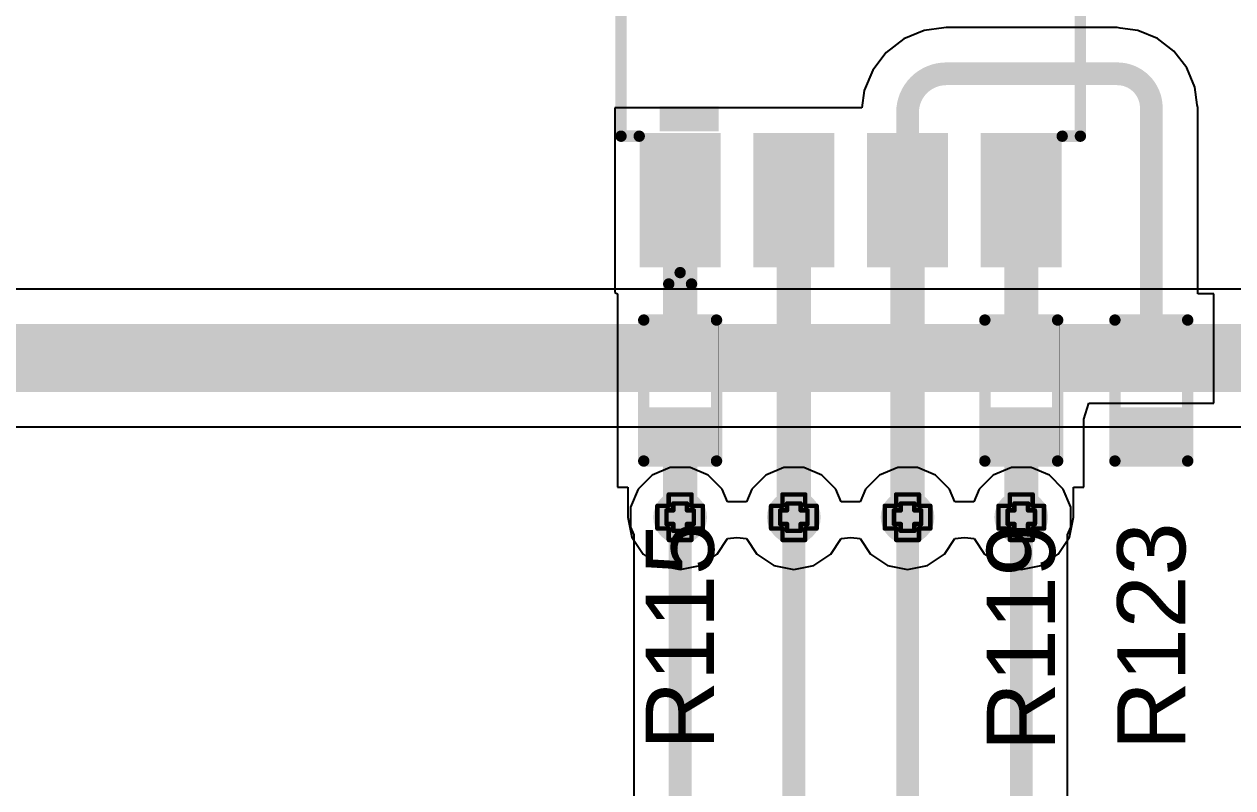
# Model space of a CAD drawing. Header units: inches. Extents: x -3 to 195, y 0 to 199.
# Drawn here: x 2.499 to 3.031, y 3.391 to 3.727 of the extents above; entities that cross this region are included whole.
import ezdxf

# ---------------------------------------------------------------- set-up
doc = ezdxf.new("R2010")
doc.units = ezdxf.units.IN
doc.header["$MEASUREMENT"] = 0
for name, color, linetype in [('Bottom Layer', 5, 'Continuous'), ('Drill Drawing', 1, 'Continuous'), ('Top Layer', 1, 'Continuous'), ('Top Overlay', 2, 'Continuous'), ('Top Paste', 8, 'Continuous'), ('Top Solder', 216, 'Continuous'), ('Via Holes', 16, 'Continuous')]:
    doc.layers.add(name, color=color, linetype=linetype)
doc.styles.add('Arial', font='', dxfattribs={"height": 0.2})
doc.styles.get('Arial').set_extended_font_data('Arial')

# ---------------------------------------------------------------- blocks, each defined once
blk = doc.blocks.new('SOP_8_7')
at = {"layer": 'Top Layer'}
for points in [[(-0.13385825, 0.08877955), (-0.08267715, 0.08877955), (-0.08267715, 0.06122045), (-0.13385825, 0.06122045)], [(0.08267715, 0.08877955), (0.13385825, 0.08877955), (0.13385825, 0.06122045), (0.08267715, 0.06122045)], [(-0.13385825, 0.03877955), (-0.08267715, 0.03877955), (-0.08267715, 0.01122045), (-0.13385825, 0.01122045)], [(0.08267715, 0.03877955), (0.13385825, 0.03877955), (0.13385825, 0.01122045), (0.08267715, 0.01122045)], [(-0.13385825, -0.01122045), (-0.08267715, -0.01122045), (-0.08267715, -0.03877955), (-0.13385825, -0.03877955)], [(0.08267715, -0.01122045), (0.13385825, -0.01122045), (0.13385825, -0.03877955), (0.08267715, -0.03877955)], [(-0.13385825, -0.06122045), (-0.08267715, -0.06122045), (-0.08267715, -0.08877955), (-0.13385825, -0.08877955)], [(0.08267715, -0.06122045), (0.13385825, -0.06122045), (0.13385825, -0.08877955), (0.08267715, -0.08877955)]]:
    blk.add_hatch(color=1, dxfattribs=at).paths.add_polyline_path(points)
at = {"layer": 'Top Overlay'}
blk.add_hatch(color=2, dxfattribs=at).paths.add_polyline_path([(-0.078082, 0.058), (-0.067082, 0.058), (-0.067082, 0.084), (-0.078082, 0.084)])
at = {"layer": 'Top Paste'}
for points in [[(-0.13385825, 0.08877955), (-0.08267715, 0.08877955), (-0.08267715, 0.06122045), (-0.13385825, 0.06122045)], [(0.08267715, 0.08877955), (0.13385825, 0.08877955), (0.13385825, 0.06122045), (0.08267715, 0.06122045)], [(-0.13385825, 0.03877955), (-0.08267715, 0.03877955), (-0.08267715, 0.01122045), (-0.13385825, 0.01122045)], [(0.08267715, 0.03877955), (0.13385825, 0.03877955), (0.13385825, 0.01122045), (0.08267715, 0.01122045)], [(-0.13385825, -0.01122045), (-0.08267715, -0.01122045), (-0.08267715, -0.03877955), (-0.13385825, -0.03877955)], [(0.08267715, -0.01122045), (0.13385825, -0.01122045), (0.13385825, -0.03877955), (0.08267715, -0.03877955)], [(-0.13385825, -0.06122045), (-0.08267715, -0.06122045), (-0.08267715, -0.08877955), (-0.13385825, -0.08877955)], [(0.08267715, -0.06122045), (0.13385825, -0.06122045), (0.13385825, -0.08877955), (0.08267715, -0.08877955)]]:
    blk.add_hatch(color=8, dxfattribs=at).paths.add_polyline_path(points)
at = {"layer": 'Top Solder'}
for points in [[(-0.13785825, 0.09277955), (-0.07867715, 0.09277955), (-0.07867715, 0.05722045), (-0.13785825, 0.05722045)], [(0.07867715, 0.09277955), (0.13785825, 0.09277955), (0.13785825, 0.05722045), (0.07867715, 0.05722045)], [(-0.13785825, 0.04277955), (-0.07867715, 0.04277955), (-0.07867715, 0.00722045), (-0.13785825, 0.00722045)], [(0.07867715, 0.04277955), (0.13785825, 0.04277955), (0.13785825, 0.00722045), (0.07867715, 0.00722045)], [(-0.13785825, -0.00722045), (-0.07867715, -0.00722045), (-0.07867715, -0.04277955), (-0.13785825, -0.04277955)], [(0.07867715, -0.00722045), (0.13785825, -0.00722045), (0.13785825, -0.04277955), (0.07867715, -0.04277955)], [(-0.13785825, -0.05722045), (-0.07867715, -0.05722045), (-0.07867715, -0.09277955), (-0.13785825, -0.09277955)], [(0.07867715, -0.05722045), (0.13785825, -0.05722045), (0.13785825, -0.09277955), (0.07867715, -0.09277955)]]:
    blk.add_hatch(color=216, dxfattribs=at).paths.add_polyline_path(points)
at = {"layer": 'Top Overlay', "const_width": 0.005}
for points in [[(-0.0801417, 0.101), (-0.0801417, 0.093)], [(-0.0801417, 0.101), (0.0798583, 0.101)], [(0.0798583, 0.101), (0.0798583, 0.093)], [(-0.1451417, 0.08), (-0.1451417, 0.07)], [(-0.1451417, 0.08), (-0.1401417, 0.075)], [(-0.1401417, 0.075), (-0.1451417, 0.07)], [(-0.0801417, -0.093), (-0.0801417, -0.101)], [(0.0798583, -0.093), (0.0798583, -0.101)], [(-0.0801417, -0.101), (0.0798583, -0.101)]]:
    blk.add_lwpolyline(points, dxfattribs=at)
at = {"layer": 'Top Overlay', "const_width": 0.0025}
for points in [[(-0.0813917, 0.101, 1), (-0.0788917, 0.101, 1)], [(-0.0813917, 0.101, 1), (-0.0788917, 0.101, 1)], [(0.0786083, 0.101, 1), (0.0811083, 0.101, 1)], [(0.0786083, 0.101, 1), (0.0811083, 0.101, 1)], [(-0.0813917, 0.093, 1), (-0.0788917, 0.093, 1)], [(0.0786083, 0.093, 1), (0.0811083, 0.093, 1)], [(-0.1463917, 0.08, 1), (-0.1438917, 0.08, 1)], [(-0.1463917, 0.08, 1), (-0.1438917, 0.08, 1)], [(-0.1413917, 0.075, 1), (-0.1388917, 0.075, 1)], [(-0.1413917, 0.075, 1), (-0.1388917, 0.075, 1)], [(-0.1463917, 0.07, 1), (-0.1438917, 0.07, 1)], [(-0.1463917, 0.07, 1), (-0.1438917, 0.07, 1)], [(-0.0813917, -0.093, 1), (-0.0788917, -0.093, 1)], [(0.0786083, -0.093, 1), (0.0811083, -0.093, 1)], [(-0.0813917, -0.101, 1), (-0.0788917, -0.101, 1)], [(-0.0813917, -0.101, 1), (-0.0788917, -0.101, 1)], [(0.0786083, -0.101, 1), (0.0811083, -0.101, 1)], [(0.0786083, -0.101, 1), (0.0811083, -0.101, 1)]]:
    blk.add_lwpolyline(points, format="xyb", close=True, dxfattribs=at)
blk = doc.blocks.new('R___0402_26')
at = {"layer": 'Top Layer'}
for points in [[(-0.0274994, -0.0125002), (-0.0274994, 0.0124998), (-0.0094994, 0.0124998), (-0.0094994, -0.0125002)], [(0.0095006, -0.0125002), (0.0095006, 0.0124998), (0.0275006, 0.0124998), (0.0275006, -0.0125002)]]:
    blk.add_hatch(color=1, dxfattribs=at).paths.add_polyline_path(points)
at = {"layer": 'Top Paste'}
for points in [[(-0.0274994, -0.0125002), (-0.0274994, 0.0124998), (-0.0094994, 0.0124998), (-0.0094994, -0.0125002)], [(0.0095006, -0.0125002), (0.0095006, 0.0124998), (0.0275006, 0.0124998), (0.0275006, -0.0125002)]]:
    blk.add_hatch(color=8, dxfattribs=at).paths.add_polyline_path(points)
at = {"layer": 'Top Solder'}
for points in [[(-0.0296648, -0.0146656), (-0.0296648, 0.0146652), (-0.007334, 0.0146652), (-0.007334, -0.0146656)], [(0.0073352, -0.0146656), (0.0073352, 0.0146652), (0.029666, 0.0146652), (0.029666, -0.0146656)]]:
    blk.add_hatch(color=216, dxfattribs=at).paths.add_polyline_path(points)
at = {"layer": 'Top Overlay'}
for points, const_width in [([(0.0310006, 0.0159998), (-0.0309994, 0.0159998)], 0.005), ([(-0.0309994, -0.0160002), (-0.0309994, 0.0159998)], 0.005), ([(0.0310006, -0.0160002), (0.0310006, 0.0159998)], 0.005), ([(0.0310006, -0.0160002), (-0.0309994, -0.0160002)], 0.005), ([(0.0320006, -0.0170002), (-0.0319994, -0.0170002)], 0.000127)]:
    blk.add_lwpolyline(points, dxfattribs=dict(at, const_width=const_width))
for points, const_width in [([(-0.0322494, 0.0159998, 1), (-0.0297494, 0.0159998, 1)], 0.0025), ([(-0.0322494, 0.0159998, 1), (-0.0297494, 0.0159998, 1)], 0.0025), ([(0.0297506, 0.0159998, 1), (0.0322506, 0.0159998, 1)], 0.0025), ([(0.0297506, 0.0159998, 1), (0.0322506, 0.0159998, 1)], 0.0025), ([(-0.0322494, -0.0160002, 1), (-0.0297494, -0.0160002, 1)], 0.0025), ([(-0.0322494, -0.0160002, 1), (-0.0297494, -0.0160002, 1)], 0.0025), ([(0.0297506, -0.0160002, 1), (0.0322506, -0.0160002, 1)], 0.0025), ([(0.0297506, -0.0160002, 1), (0.0322506, -0.0160002, 1)], 0.0025), ([(-0.0320311, -0.0170002, 1), (-0.0319677, -0.0170002, 1)], 6.35e-05), ([(0.0319689, -0.0170002, 1), (0.0320323, -0.0170002, 1)], 6.35e-05)]:
    blk.add_lwpolyline(points, format="xyb", close=True, dxfattribs=dict(at, const_width=const_width))
blk = doc.blocks.new('R___0402_30')
at = {"layer": 'Top Layer'}
for points in [[(-0.0275006, -0.0124998), (-0.0275006, 0.0125002), (-0.0095006, 0.0125002), (-0.0095006, -0.0124998)], [(0.0094994, -0.0124998), (0.0094994, 0.0125002), (0.0274994, 0.0125002), (0.0274994, -0.0124998)]]:
    blk.add_hatch(color=1, dxfattribs=at).paths.add_polyline_path(points)
at = {"layer": 'Top Paste'}
for points in [[(-0.0275006, -0.0124998), (-0.0275006, 0.0125002), (-0.0095006, 0.0125002), (-0.0095006, -0.0124998)], [(0.0094994, -0.0124998), (0.0094994, 0.0125002), (0.0274994, 0.0125002), (0.0274994, -0.0124998)]]:
    blk.add_hatch(color=8, dxfattribs=at).paths.add_polyline_path(points)
at = {"layer": 'Top Solder'}
for points in [[(-0.029666, -0.0146652), (-0.029666, 0.0146656), (-0.0073352, 0.0146656), (-0.0073352, -0.0146652)], [(0.007334, -0.0146652), (0.007334, 0.0146656), (0.0296648, 0.0146656), (0.0296648, -0.0146652)]]:
    blk.add_hatch(color=216, dxfattribs=at).paths.add_polyline_path(points)
at = {"layer": 'Top Overlay'}
for points, const_width in [([(-0.0310006, 0.0160002), (0.0309994, 0.0160002)], 0.005), ([(-0.0310006, 0.0160002), (-0.0310006, -0.0159998)], 0.005), ([(0.0309994, 0.0160002), (0.0309994, -0.0159998)], 0.005), ([(-0.0310006, -0.0159998), (0.0309994, -0.0159998)], 0.005), ([(-0.0320006, -0.0169998), (0.0319994, -0.0169998)], 0.000127)]:
    blk.add_lwpolyline(points, dxfattribs=dict(at, const_width=const_width))
for points, const_width in [([(-0.0322506, 0.0160002, 1), (-0.0297506, 0.0160002, 1)], 0.0025), ([(-0.0322506, 0.0160002, 1), (-0.0297506, 0.0160002, 1)], 0.0025), ([(0.0297494, 0.0160002, 1), (0.0322494, 0.0160002, 1)], 0.0025), ([(0.0297494, 0.0160002, 1), (0.0322494, 0.0160002, 1)], 0.0025), ([(-0.0322506, -0.0159998, 1), (-0.0297506, -0.0159998, 1)], 0.0025), ([(-0.0322506, -0.0159998, 1), (-0.0297506, -0.0159998, 1)], 0.0025), ([(0.0297494, -0.0159998, 1), (0.0322494, -0.0159998, 1)], 0.0025), ([(0.0297494, -0.0159998, 1), (0.0322494, -0.0159998, 1)], 0.0025), ([(-0.0320323, -0.0169998, 1), (-0.0319689, -0.0169998, 1)], 6.35e-05), ([(0.0319677, -0.0169998, 1), (0.0320311, -0.0169998, 1)], 6.35e-05)]:
    blk.add_lwpolyline(points, format="xyb", close=True, dxfattribs=dict(at, const_width=const_width))
blk = doc.blocks.new('R___0402_34')
at = {"layer": 'Top Layer'}
for points in [[(-0.0275006, -0.0124998), (-0.0275006, 0.0125002), (-0.0095006, 0.0125002), (-0.0095006, -0.0124998)], [(0.0094994, -0.0124998), (0.0094994, 0.0125002), (0.0274994, 0.0125002), (0.0274994, -0.0124998)]]:
    blk.add_hatch(color=1, dxfattribs=at).paths.add_polyline_path(points)
at = {"layer": 'Top Paste'}
for points in [[(-0.0275006, -0.0124998), (-0.0275006, 0.0125002), (-0.0095006, 0.0125002), (-0.0095006, -0.0124998)], [(0.0094994, -0.0124998), (0.0094994, 0.0125002), (0.0274994, 0.0125002), (0.0274994, -0.0124998)]]:
    blk.add_hatch(color=8, dxfattribs=at).paths.add_polyline_path(points)
at = {"layer": 'Top Solder'}
for points in [[(-0.029666, -0.0146652), (-0.029666, 0.0146656), (-0.0073352, 0.0146656), (-0.0073352, -0.0146652)], [(0.007334, -0.0146652), (0.007334, 0.0146656), (0.0296648, 0.0146656), (0.0296648, -0.0146652)]]:
    blk.add_hatch(color=216, dxfattribs=at).paths.add_polyline_path(points)
at = {"layer": 'Top Overlay'}
for points, const_width in [([(-0.0310006, 0.0160002), (-0.0310006, -0.0159998)], 0.005), ([(-0.0310006, 0.0160002), (0.0309994, 0.0160002)], 0.005), ([(0.0309994, 0.0160002), (0.0309994, -0.0159998)], 0.005), ([(-0.0310006, -0.0159998), (0.0309994, -0.0159998)], 0.005), ([(-0.0320006, -0.0169998), (0.0319994, -0.0169998)], 0.000127)]:
    blk.add_lwpolyline(points, dxfattribs=dict(at, const_width=const_width))
for points, const_width in [([(-0.0322506, 0.0160002, 1), (-0.0297506, 0.0160002, 1)], 0.0025), ([(-0.0322506, 0.0160002, 1), (-0.0297506, 0.0160002, 1)], 0.0025), ([(0.0297494, 0.0160002, 1), (0.0322494, 0.0160002, 1)], 0.0025), ([(0.0297494, 0.0160002, 1), (0.0322494, 0.0160002, 1)], 0.0025), ([(-0.0322506, -0.0159998, 1), (-0.0297506, -0.0159998, 1)], 0.0025), ([(-0.0322506, -0.0159998, 1), (-0.0297506, -0.0159998, 1)], 0.0025), ([(0.0297494, -0.0159998, 1), (0.0322494, -0.0159998, 1)], 0.0025), ([(0.0297494, -0.0159998, 1), (0.0322494, -0.0159998, 1)], 0.0025), ([(-0.0320323, -0.0169998, 1), (-0.0319689, -0.0169998, 1)], 6.35e-05), ([(0.0319677, -0.0169998, 1), (0.0320311, -0.0169998, 1)], 6.35e-05)]:
    blk.add_lwpolyline(points, format="xyb", close=True, dxfattribs=dict(at, const_width=const_width))

msp = doc.modelspace()

# ---------------------------------------------------------------- hatches: boundary and pattern name
at = {"layer": 'Bottom Layer'}
h = msp.add_hatch(color=5, dxfattribs=at)
edge = h.paths.add_edge_path()
edge.add_arc((2.7878097, 3.51), 0.011811, 0, 360)
h = msp.add_hatch(color=5, dxfattribs=at)
edge = h.paths.add_edge_path()
edge.add_arc((2.8378095, 3.51), 0.011811, 0, 360)
h = msp.add_hatch(color=5, dxfattribs=at)
edge = h.paths.add_edge_path()
edge.add_arc((2.8878095, 3.51), 0.011811, 0, 360)
h = msp.add_hatch(color=5, dxfattribs=at)
edge = h.paths.add_edge_path()
edge.add_arc((2.9378096, 3.5100001), 0.011811, 0, 360)
at = {"layer": 'Top Layer'}
h = msp.add_hatch(color=1, dxfattribs=at)
edge = h.paths.add_edge_path()
edge.add_arc((2.7878097, 3.51), 0.011811, 0, 360)
h = msp.add_hatch(color=1, dxfattribs=at)
edge = h.paths.add_edge_path()
edge.add_arc((2.8378095, 3.51), 0.011811, 0, 360)
h = msp.add_hatch(color=1, dxfattribs=at)
edge = h.paths.add_edge_path()
edge.add_arc((2.8878095, 3.51), 0.011811, 0, 360)
h = msp.add_hatch(color=1, dxfattribs=at)
edge = h.paths.add_edge_path()
edge.add_arc((2.9378096, 3.5100001), 0.011811, 0, 360)
at = {"layer": 'Via Holes'}
h = msp.add_hatch(color=7, dxfattribs=at)
edge = h.paths.add_edge_path()
edge.add_arc((2.7878097, 3.51), 0.0059055, 0, 360)
h = msp.add_hatch(color=7, dxfattribs=at)
edge = h.paths.add_edge_path()
edge.add_arc((2.8378095, 3.51), 0.0059055, 0, 360)
h = msp.add_hatch(color=7, dxfattribs=at)
edge = h.paths.add_edge_path()
edge.add_arc((2.8878095, 3.51), 0.0059055, 0, 360)
h = msp.add_hatch(color=7, dxfattribs=at)
edge = h.paths.add_edge_path()
edge.add_arc((2.9378096, 3.5100001), 0.0059055, 0, 360)

# ---------------------------------------------------------------- linework, layer by layer
at = {"layer": 'Bottom Layer'}
for p, q in [((3.165, 3.6102589), (2.3250223, 3.6102589)), ((2.3250223, 3.5497411), (3.165, 3.5497411)), ((2.7834712, 3.531811), (2.7754548, 3.5284905)), ((2.7921482, 3.531811), (2.7834712, 3.531811)), ((2.8001646, 3.5284905), (2.7921482, 3.531811)), ((2.833471, 3.531811), (2.8254546, 3.5284905)), ((2.842148, 3.531811), (2.833471, 3.531811)), ((2.8501644, 3.5284905), (2.842148, 3.531811)), ((2.883471, 3.531811), (2.8754546, 3.5284905)), ((2.892148, 3.531811), (2.883471, 3.531811)), ((2.9001644, 3.5284905), (2.892148, 3.531811)), ((2.9334711, 3.5318111), (2.9254547, 3.5284906)), ((2.9421481, 3.5318111), (2.9334711, 3.5318111)), ((2.9501645, 3.5284906), (2.9421481, 3.5318111)), ((2.7754548, 3.5284905), (2.7693192, 3.5223549)), ((2.8063002, 3.5223549), (2.8001646, 3.5284905)), ((2.8254546, 3.5284905), (2.819319, 3.5223549)), ((2.8563, 3.5223549), (2.8501644, 3.5284905)), ((2.8754546, 3.5284905), (2.869319, 3.5223549)), ((2.9063, 3.5223549), (2.9001644, 3.5284905)), ((2.9254547, 3.5284906), (2.9193191, 3.522355)), ((2.9563001, 3.522355), (2.9501645, 3.5284906)), ((2.7693192, 3.5223549), (2.7659987, 3.5143385)), ((2.8086074, 3.5167847), (2.8063002, 3.5223549)), ((2.819319, 3.5223549), (2.8170118, 3.5167847)), ((2.8586074, 3.5167842), (2.8563, 3.5223549)), ((2.869319, 3.5223549), (2.8670116, 3.5167842)), ((2.9086075, 3.516784), (2.9063, 3.5223549)), ((2.9193191, 3.522355), (2.9170116, 3.5167841)), ((2.9596206, 3.5143386), (2.9563001, 3.522355)), ((2.7659987, 3.5143385), (2.7659987, 3.5056615)), ((2.8170118, 3.5167847), (2.8086074, 3.5167847)), ((2.8670116, 3.5167842), (2.8586074, 3.5167842)), ((2.9170116, 3.5167841), (2.9086075, 3.516784)), ((2.9596206, 3.5056616), (2.9596206, 3.5143386)), ((2.7659987, 3.5056615), (2.7674179, 3.5022352)), ((2.9582014, 3.5022353), (2.9596206, 3.5056616)), ((2.7674179, 3.5022352), (2.7674179, 3.1591645)), ((2.9582014, 3.0874304), (2.9582014, 3.5022353))]:
    msp.add_line(p, q, dxfattribs=at)
for points, const_width in [([(2.3250223, 3.58), (3.165, 3.58)], 0.03), ([(2.7878097, 3.1567409), (2.7878097, 3.51)], 0.01), ([(2.8378095, 3.1347775), (2.8378095, 3.51)], 0.01), ([(2.8878095, 3.1134783), (2.8878095, 3.51)], 0.01), ([(2.9378096, 3.0874304), (2.9378096, 3.5100001)], 0.01)]:
    msp.add_lwpolyline(points, dxfattribs=dict(at, const_width=const_width))
at = {"layer": 'Bottom Layer', "const_width": 0.005}
for points in [[(2.7853097, 3.51, 1), (2.7903097, 3.51, 1)], [(2.8353095, 3.51, 1), (2.8403095, 3.51, 1)], [(2.8853095, 3.51, 1), (2.8903095, 3.51, 1)], [(2.9353096, 3.5100001, 1), (2.9403096, 3.5100001, 1)]]:
    msp.add_lwpolyline(points, format="xyb", close=True, dxfattribs=at)
at = {"layer": 'Drill Drawing', "const_width": 0.002}
for points in [[(2.7828097, 3.515), (2.7828097, 3.52)], [(2.7828097, 3.52), (2.7928097, 3.52)], [(2.7928097, 3.515), (2.7928097, 3.52)], [(2.8328095, 3.515), (2.8328095, 3.52)], [(2.8328095, 3.52), (2.8428095, 3.52)], [(2.8428095, 3.515), (2.8428095, 3.52)], [(2.8828095, 3.515), (2.8828095, 3.52)], [(2.8828095, 3.52), (2.8928095, 3.52)], [(2.8928095, 3.515), (2.8928095, 3.52)], [(2.9328096, 3.5150001), (2.9328096, 3.5200001)], [(2.9328096, 3.5200001), (2.9428096, 3.5200001)], [(2.9428096, 3.5150001), (2.9428096, 3.5200001)], [(2.7778097, 3.505), (2.7778097, 3.515)], [(2.7778097, 3.515), (2.7828097, 3.515)], [(2.7818097, 3.507), (2.7818097, 3.513)], [(2.7818097, 3.513), (2.7848097, 3.513)], [(2.7848097, 3.513), (2.7848097, 3.516)], [(2.7848097, 3.516), (2.7908097, 3.516)], [(2.7908097, 3.513), (2.7908097, 3.516)], [(2.7908097, 3.513), (2.7938097, 3.513)], [(2.7928097, 3.515), (2.7978097, 3.515)], [(2.7938097, 3.507), (2.7938097, 3.513)], [(2.7978097, 3.505), (2.7978097, 3.515)], [(2.8278095, 3.505), (2.8278095, 3.515)], [(2.8278095, 3.515), (2.8328095, 3.515)], [(2.8318095, 3.507), (2.8318095, 3.513)], [(2.8318095, 3.513), (2.8348095, 3.513)], [(2.8348095, 3.513), (2.8348095, 3.516)], [(2.8348095, 3.516), (2.8408095, 3.516)], [(2.8408095, 3.513), (2.8408095, 3.516)], [(2.8408095, 3.513), (2.8438095, 3.513)], [(2.8428095, 3.515), (2.8478095, 3.515)], [(2.8438095, 3.507), (2.8438095, 3.513)], [(2.8478095, 3.505), (2.8478095, 3.515)], [(2.8778095, 3.505), (2.8778095, 3.515)], [(2.8778095, 3.515), (2.8828095, 3.515)], [(2.8818095, 3.507), (2.8818095, 3.513)], [(2.8818095, 3.513), (2.8848095, 3.513)], [(2.8848095, 3.513), (2.8848095, 3.516)], [(2.8848095, 3.516), (2.8908095, 3.516)], [(2.8908095, 3.513), (2.8908095, 3.516)], [(2.8908095, 3.513), (2.8938095, 3.513)], [(2.8928095, 3.515), (2.8978095, 3.515)], [(2.8938095, 3.507), (2.8938095, 3.513)], [(2.8978095, 3.505), (2.8978095, 3.515)], [(2.9278096, 3.5050001), (2.9278096, 3.5150001)], [(2.9278096, 3.5150001), (2.9328096, 3.5150001)], [(2.9318096, 3.5070001), (2.9318096, 3.5130001)], [(2.9318096, 3.5130001), (2.9348096, 3.5130001)], [(2.9348096, 3.5130001), (2.9348096, 3.5160001)], [(2.9348096, 3.5160001), (2.9408096, 3.5160001)], [(2.9408096, 3.5130001), (2.9408096, 3.5160001)], [(2.9408096, 3.5130001), (2.9438096, 3.5130001)], [(2.9428096, 3.5150001), (2.9478096, 3.5150001)], [(2.9438096, 3.5070001), (2.9438096, 3.5130001)], [(2.9478096, 3.5050001), (2.9478096, 3.5150001)], [(2.7818097, 3.507), (2.7848097, 3.507)], [(2.7848097, 3.504), (2.7848097, 3.507)], [(2.7908097, 3.507), (2.7938097, 3.507)], [(2.7908097, 3.504), (2.7908097, 3.507)], [(2.8318095, 3.507), (2.8348095, 3.507)], [(2.8348095, 3.504), (2.8348095, 3.507)], [(2.8408095, 3.507), (2.8438095, 3.507)], [(2.8408095, 3.504), (2.8408095, 3.507)], [(2.8818095, 3.507), (2.8848095, 3.507)], [(2.8848095, 3.504), (2.8848095, 3.507)], [(2.8908095, 3.507), (2.8938095, 3.507)], [(2.8908095, 3.504), (2.8908095, 3.507)], [(2.9318096, 3.5070001), (2.9348096, 3.5070001)], [(2.9348096, 3.5040001), (2.9348096, 3.5070001)], [(2.9408096, 3.5070001), (2.9438096, 3.5070001)], [(2.9408096, 3.5040001), (2.9408096, 3.5070001)], [(2.7778097, 3.505), (2.7828097, 3.505)], [(2.7828097, 3.5), (2.7828097, 3.505)], [(2.7848097, 3.504), (2.7908097, 3.504)], [(2.7928097, 3.505), (2.7978097, 3.505)], [(2.7928097, 3.5), (2.7928097, 3.505)], [(2.8278095, 3.505), (2.8328095, 3.505)], [(2.8328095, 3.5), (2.8328095, 3.505)], [(2.8348095, 3.504), (2.8408095, 3.504)], [(2.8428095, 3.505), (2.8478095, 3.505)], [(2.8428095, 3.5), (2.8428095, 3.505)], [(2.8778095, 3.505), (2.8828095, 3.505)], [(2.8828095, 3.5), (2.8828095, 3.505)], [(2.8848095, 3.504), (2.8908095, 3.504)], [(2.8928095, 3.505), (2.8978095, 3.505)], [(2.8928095, 3.5), (2.8928095, 3.505)], [(2.9278096, 3.5050001), (2.9328096, 3.5050001)], [(2.9328096, 3.5000001), (2.9328096, 3.5050001)], [(2.9348096, 3.5040001), (2.9408096, 3.5040001)], [(2.9428096, 3.5050001), (2.9478096, 3.5050001)], [(2.9428096, 3.5000001), (2.9428096, 3.5050001)], [(2.7828097, 3.5), (2.7928097, 3.5)], [(2.8328095, 3.5), (2.8428095, 3.5)], [(2.8828095, 3.5), (2.8928095, 3.5)], [(2.9328096, 3.5000001), (2.9428096, 3.5000001)]]:
    msp.add_lwpolyline(points, dxfattribs=at)
at = {"layer": 'Drill Drawing', "const_width": 0.001}
for points in [[(2.7823097, 3.52, 1), (2.7833097, 3.52, 1)], [(2.7823097, 3.52, 1), (2.7833097, 3.52, 1)], [(2.7923097, 3.52, 1), (2.7933097, 3.52, 1)], [(2.7923097, 3.52, 1), (2.7933097, 3.52, 1)], [(2.8323095, 3.52, 1), (2.8333095, 3.52, 1)], [(2.8323095, 3.52, 1), (2.8333095, 3.52, 1)], [(2.8423095, 3.52, 1), (2.8433095, 3.52, 1)], [(2.8423095, 3.52, 1), (2.8433095, 3.52, 1)], [(2.8823095, 3.52, 1), (2.8833095, 3.52, 1)], [(2.8823095, 3.52, 1), (2.8833095, 3.52, 1)], [(2.8923095, 3.52, 1), (2.8933095, 3.52, 1)], [(2.8923095, 3.52, 1), (2.8933095, 3.52, 1)], [(2.9323096, 3.5200001, 1), (2.9333096, 3.5200001, 1)], [(2.9323096, 3.5200001, 1), (2.9333096, 3.5200001, 1)], [(2.9423096, 3.5200001, 1), (2.9433096, 3.5200001, 1)], [(2.9423096, 3.5200001, 1), (2.9433096, 3.5200001, 1)], [(2.7773097, 3.515, 1), (2.7783097, 3.515, 1)], [(2.7773097, 3.515, 1), (2.7783097, 3.515, 1)], [(2.7813097, 3.513, 1), (2.7823097, 3.513, 1)], [(2.7813097, 3.513, 1), (2.7823097, 3.513, 1)], [(2.7823097, 3.515, 1), (2.7833097, 3.515, 1)], [(2.7823097, 3.515, 1), (2.7833097, 3.515, 1)], [(2.7843097, 3.516, 1), (2.7853097, 3.516, 1)], [(2.7843097, 3.516, 1), (2.7853097, 3.516, 1)], [(2.7843097, 3.513, 1), (2.7853097, 3.513, 1)], [(2.7843097, 3.513, 1), (2.7853097, 3.513, 1)], [(2.7903097, 3.516, 1), (2.7913097, 3.516, 1)], [(2.7903097, 3.516, 1), (2.7913097, 3.516, 1)], [(2.7903097, 3.513, 1), (2.7913097, 3.513, 1)], [(2.7903097, 3.513, 1), (2.7913097, 3.513, 1)], [(2.7923097, 3.515, 1), (2.7933097, 3.515, 1)], [(2.7923097, 3.515, 1), (2.7933097, 3.515, 1)], [(2.7933097, 3.513, 1), (2.7943097, 3.513, 1)], [(2.7933097, 3.513, 1), (2.7943097, 3.513, 1)], [(2.7973097, 3.515, 1), (2.7983097, 3.515, 1)], [(2.7973097, 3.515, 1), (2.7983097, 3.515, 1)], [(2.8273095, 3.515, 1), (2.8283095, 3.515, 1)], [(2.8273095, 3.515, 1), (2.8283095, 3.515, 1)], [(2.8313095, 3.513, 1), (2.8323095, 3.513, 1)], [(2.8313095, 3.513, 1), (2.8323095, 3.513, 1)], [(2.8323095, 3.515, 1), (2.8333095, 3.515, 1)], [(2.8323095, 3.515, 1), (2.8333095, 3.515, 1)], [(2.8343095, 3.516, 1), (2.8353095, 3.516, 1)], [(2.8343095, 3.516, 1), (2.8353095, 3.516, 1)], [(2.8343095, 3.513, 1), (2.8353095, 3.513, 1)], [(2.8343095, 3.513, 1), (2.8353095, 3.513, 1)], [(2.8403095, 3.516, 1), (2.8413095, 3.516, 1)], [(2.8403095, 3.516, 1), (2.8413095, 3.516, 1)], [(2.8403095, 3.513, 1), (2.8413095, 3.513, 1)], [(2.8403095, 3.513, 1), (2.8413095, 3.513, 1)], [(2.8423095, 3.515, 1), (2.8433095, 3.515, 1)], [(2.8423095, 3.515, 1), (2.8433095, 3.515, 1)], [(2.8433095, 3.513, 1), (2.8443095, 3.513, 1)], [(2.8433095, 3.513, 1), (2.8443095, 3.513, 1)], [(2.8473095, 3.515, 1), (2.8483095, 3.515, 1)], [(2.8473095, 3.515, 1), (2.8483095, 3.515, 1)], [(2.8773095, 3.515, 1), (2.8783095, 3.515, 1)], [(2.8773095, 3.515, 1), (2.8783095, 3.515, 1)], [(2.8813095, 3.513, 1), (2.8823095, 3.513, 1)], [(2.8813095, 3.513, 1), (2.8823095, 3.513, 1)], [(2.8823095, 3.515, 1), (2.8833095, 3.515, 1)], [(2.8823095, 3.515, 1), (2.8833095, 3.515, 1)], [(2.8843095, 3.516, 1), (2.8853095, 3.516, 1)], [(2.8843095, 3.516, 1), (2.8853095, 3.516, 1)], [(2.8843095, 3.513, 1), (2.8853095, 3.513, 1)], [(2.8843095, 3.513, 1), (2.8853095, 3.513, 1)], [(2.8903095, 3.516, 1), (2.8913095, 3.516, 1)], [(2.8903095, 3.516, 1), (2.8913095, 3.516, 1)], [(2.8903095, 3.513, 1), (2.8913095, 3.513, 1)], [(2.8903095, 3.513, 1), (2.8913095, 3.513, 1)], [(2.8923095, 3.515, 1), (2.8933095, 3.515, 1)], [(2.8923095, 3.515, 1), (2.8933095, 3.515, 1)], [(2.8933095, 3.513, 1), (2.8943095, 3.513, 1)], [(2.8933095, 3.513, 1), (2.8943095, 3.513, 1)], [(2.8973095, 3.515, 1), (2.8983095, 3.515, 1)], [(2.8973095, 3.515, 1), (2.8983095, 3.515, 1)], [(2.9273096, 3.5150001, 1), (2.9283096, 3.5150001, 1)], [(2.9273096, 3.5150001, 1), (2.9283096, 3.5150001, 1)], [(2.9313096, 3.5130001, 1), (2.9323096, 3.5130001, 1)], [(2.9313096, 3.5130001, 1), (2.9323096, 3.5130001, 1)], [(2.9323096, 3.5150001, 1), (2.9333096, 3.5150001, 1)], [(2.9323096, 3.5150001, 1), (2.9333096, 3.5150001, 1)], [(2.9343096, 3.5160001, 1), (2.9353096, 3.5160001, 1)], [(2.9343096, 3.5160001, 1), (2.9353096, 3.5160001, 1)], [(2.9343096, 3.5130001, 1), (2.9353096, 3.5130001, 1)], [(2.9343096, 3.5130001, 1), (2.9353096, 3.5130001, 1)], [(2.9403096, 3.5160001, 1), (2.9413096, 3.5160001, 1)], [(2.9403096, 3.5160001, 1), (2.9413096, 3.5160001, 1)], [(2.9403096, 3.5130001, 1), (2.9413096, 3.5130001, 1)], [(2.9403096, 3.5130001, 1), (2.9413096, 3.5130001, 1)], [(2.9423096, 3.5150001, 1), (2.9433096, 3.5150001, 1)], [(2.9423096, 3.5150001, 1), (2.9433096, 3.5150001, 1)], [(2.9433096, 3.5130001, 1), (2.9443096, 3.5130001, 1)], [(2.9433096, 3.5130001, 1), (2.9443096, 3.5130001, 1)], [(2.9473096, 3.5150001, 1), (2.9483096, 3.5150001, 1)], [(2.9473096, 3.5150001, 1), (2.9483096, 3.5150001, 1)], [(2.7813097, 3.507, 1), (2.7823097, 3.507, 1)], [(2.7813097, 3.507, 1), (2.7823097, 3.507, 1)], [(2.7843097, 3.507, 1), (2.7853097, 3.507, 1)], [(2.7843097, 3.507, 1), (2.7853097, 3.507, 1)], [(2.7903097, 3.507, 1), (2.7913097, 3.507, 1)], [(2.7903097, 3.507, 1), (2.7913097, 3.507, 1)], [(2.7933097, 3.507, 1), (2.7943097, 3.507, 1)], [(2.7933097, 3.507, 1), (2.7943097, 3.507, 1)], [(2.8313095, 3.507, 1), (2.8323095, 3.507, 1)], [(2.8313095, 3.507, 1), (2.8323095, 3.507, 1)], [(2.8343095, 3.507, 1), (2.8353095, 3.507, 1)], [(2.8343095, 3.507, 1), (2.8353095, 3.507, 1)], [(2.8403095, 3.507, 1), (2.8413095, 3.507, 1)], [(2.8403095, 3.507, 1), (2.8413095, 3.507, 1)], [(2.8433095, 3.507, 1), (2.8443095, 3.507, 1)], [(2.8433095, 3.507, 1), (2.8443095, 3.507, 1)], [(2.8813095, 3.507, 1), (2.8823095, 3.507, 1)], [(2.8813095, 3.507, 1), (2.8823095, 3.507, 1)], [(2.8843095, 3.507, 1), (2.8853095, 3.507, 1)], [(2.8843095, 3.507, 1), (2.8853095, 3.507, 1)], [(2.8903095, 3.507, 1), (2.8913095, 3.507, 1)], [(2.8903095, 3.507, 1), (2.8913095, 3.507, 1)], [(2.8933095, 3.507, 1), (2.8943095, 3.507, 1)], [(2.8933095, 3.507, 1), (2.8943095, 3.507, 1)], [(2.9313096, 3.5070001, 1), (2.9323096, 3.5070001, 1)], [(2.9313096, 3.5070001, 1), (2.9323096, 3.5070001, 1)], [(2.9343096, 3.5070001, 1), (2.9353096, 3.5070001, 1)], [(2.9343096, 3.5070001, 1), (2.9353096, 3.5070001, 1)], [(2.9403096, 3.5070001, 1), (2.9413096, 3.5070001, 1)], [(2.9403096, 3.5070001, 1), (2.9413096, 3.5070001, 1)], [(2.9433096, 3.5070001, 1), (2.9443096, 3.5070001, 1)], [(2.9433096, 3.5070001, 1), (2.9443096, 3.5070001, 1)], [(2.7773097, 3.505, 1), (2.7783097, 3.505, 1)], [(2.7773097, 3.505, 1), (2.7783097, 3.505, 1)], [(2.7823097, 3.505, 1), (2.7833097, 3.505, 1)], [(2.7823097, 3.505, 1), (2.7833097, 3.505, 1)], [(2.7843097, 3.504, 1), (2.7853097, 3.504, 1)], [(2.7843097, 3.504, 1), (2.7853097, 3.504, 1)], [(2.7903097, 3.504, 1), (2.7913097, 3.504, 1)], [(2.7903097, 3.504, 1), (2.7913097, 3.504, 1)], [(2.7923097, 3.505, 1), (2.7933097, 3.505, 1)], [(2.7923097, 3.505, 1), (2.7933097, 3.505, 1)], [(2.7973097, 3.505, 1), (2.7983097, 3.505, 1)], [(2.7973097, 3.505, 1), (2.7983097, 3.505, 1)], [(2.8273095, 3.505, 1), (2.8283095, 3.505, 1)], [(2.8273095, 3.505, 1), (2.8283095, 3.505, 1)], [(2.8323095, 3.505, 1), (2.8333095, 3.505, 1)], [(2.8323095, 3.505, 1), (2.8333095, 3.505, 1)], [(2.8343095, 3.504, 1), (2.8353095, 3.504, 1)], [(2.8343095, 3.504, 1), (2.8353095, 3.504, 1)], [(2.8403095, 3.504, 1), (2.8413095, 3.504, 1)], [(2.8403095, 3.504, 1), (2.8413095, 3.504, 1)], [(2.8423095, 3.505, 1), (2.8433095, 3.505, 1)], [(2.8423095, 3.505, 1), (2.8433095, 3.505, 1)], [(2.8473095, 3.505, 1), (2.8483095, 3.505, 1)], [(2.8473095, 3.505, 1), (2.8483095, 3.505, 1)], [(2.8773095, 3.505, 1), (2.8783095, 3.505, 1)], [(2.8773095, 3.505, 1), (2.8783095, 3.505, 1)], [(2.8823095, 3.505, 1), (2.8833095, 3.505, 1)], [(2.8823095, 3.505, 1), (2.8833095, 3.505, 1)], [(2.8843095, 3.504, 1), (2.8853095, 3.504, 1)], [(2.8843095, 3.504, 1), (2.8853095, 3.504, 1)], [(2.8903095, 3.504, 1), (2.8913095, 3.504, 1)], [(2.8903095, 3.504, 1), (2.8913095, 3.504, 1)], [(2.8923095, 3.505, 1), (2.8933095, 3.505, 1)], [(2.8923095, 3.505, 1), (2.8933095, 3.505, 1)], [(2.8973095, 3.505, 1), (2.8983095, 3.505, 1)], [(2.8973095, 3.505, 1), (2.8983095, 3.505, 1)], [(2.9273096, 3.5050001, 1), (2.9283096, 3.5050001, 1)], [(2.9273096, 3.5050001, 1), (2.9283096, 3.5050001, 1)], [(2.9323096, 3.5050001, 1), (2.9333096, 3.5050001, 1)], [(2.9323096, 3.5050001, 1), (2.9333096, 3.5050001, 1)], [(2.9343096, 3.5040001, 1), (2.9353096, 3.5040001, 1)], [(2.9343096, 3.5040001, 1), (2.9353096, 3.5040001, 1)], [(2.9403096, 3.5040001, 1), (2.9413096, 3.5040001, 1)], [(2.9403096, 3.5040001, 1), (2.9413096, 3.5040001, 1)], [(2.9423096, 3.5050001, 1), (2.9433096, 3.5050001, 1)], [(2.9423096, 3.5050001, 1), (2.9433096, 3.5050001, 1)], [(2.9473096, 3.5050001, 1), (2.9483096, 3.5050001, 1)], [(2.9473096, 3.5050001, 1), (2.9483096, 3.5050001, 1)], [(2.7823097, 3.5, 1), (2.7833097, 3.5, 1)], [(2.7823097, 3.5, 1), (2.7833097, 3.5, 1)], [(2.7923097, 3.5, 1), (2.7933097, 3.5, 1)], [(2.7923097, 3.5, 1), (2.7933097, 3.5, 1)], [(2.8323095, 3.5, 1), (2.8333095, 3.5, 1)], [(2.8323095, 3.5, 1), (2.8333095, 3.5, 1)], [(2.8423095, 3.5, 1), (2.8433095, 3.5, 1)], [(2.8423095, 3.5, 1), (2.8433095, 3.5, 1)], [(2.8823095, 3.5, 1), (2.8833095, 3.5, 1)], [(2.8823095, 3.5, 1), (2.8833095, 3.5, 1)], [(2.8923095, 3.5, 1), (2.8933095, 3.5, 1)], [(2.8923095, 3.5, 1), (2.8933095, 3.5, 1)], [(2.9323096, 3.5000001, 1), (2.9333096, 3.5000001, 1)], [(2.9323096, 3.5000001, 1), (2.9333096, 3.5000001, 1)], [(2.9423096, 3.5000001, 1), (2.9433096, 3.5000001, 1)], [(2.9423096, 3.5000001, 1), (2.9433096, 3.5000001, 1)]]:
    msp.add_lwpolyline(points, format="xyb", close=True, dxfattribs=at)
at = {"layer": 'Top Layer'}
for p, q in [((2.8951849, 3.7240465), (2.8861729, 3.7203136)), ((2.903784, 3.7251786), (2.8951849, 3.7240465)), ((2.904856, 3.7253918), (2.903784, 3.7251786)), ((2.98, 3.7253918), (2.904856, 3.7253918)), ((2.9813352, 3.7251262), (2.98, 3.7253918)), ((2.9891368, 3.7240991), (2.9813352, 3.7251262)), ((2.9976509, 3.7205725), (2.9891368, 3.7240991)), ((3.0049621, 3.7149623), (2.9976509, 3.7205725)), ((2.8861729, 3.7203136), (2.8784341, 3.7143754)), ((2.8784341, 3.7143754), (2.8724959, 3.7066366)), ((3.0105723, 3.7076511), (3.0049621, 3.7149623)), ((2.8724959, 3.7066366), (2.868763, 3.6976246)), ((3.0140989, 3.699137), (3.0105723, 3.7076511)), ((2.868763, 3.6976246), (2.8677623, 3.6900231)), ((3.015126, 3.6913354), (3.0140989, 3.699137)), ((2.8677623, 3.6900231), (2.75903, 3.6900231)), ((2.75903, 3.6900231), (2.75903, 3.6088421)), ((3.0153916, 3.6900002), (3.015126, 3.6913354)), ((3.0153916, 3.6081997), (3.0153916, 3.6900002)), ((2.75903, 3.6088421), (2.7603095, 3.6081996)), ((2.7603095, 3.6081996), (2.7603095, 3.5601997)), ((3.0224998, 3.6081997), (3.0153916, 3.6081997)), ((3.0224998, 3.5601997), (3.0224998, 3.6081997)), ((2.7603095, 3.5601997), (2.7603095, 3.5231997)), ((2.9653095, 3.5531069), (2.9674999, 3.5601997)), ((2.9674999, 3.5601997), (3.0224998, 3.5601997)), ((2.9653095, 3.5231997), (2.9653095, 3.5531069)), ((2.7603095, 3.5231997), (2.7648688, 3.5231997)), ((2.7648688, 3.5231997), (2.7648688, 3.5100001)), ((2.9607503, 3.5100002), (2.9607503, 3.5231997)), ((2.9607503, 3.5231997), (2.9653095, 3.5231997)), ((2.7648688, 3.5100001), (2.7666151, 3.501221)), ((2.959004, 3.5012211), (2.9607503, 3.5100002)), ((2.7666151, 3.501221), (2.771588, 3.4937785)), ((2.8040312, 3.4937785), (2.8085834, 3.5005914)), ((2.8085834, 3.5005914), (2.8128094, 3.5010239)), ((2.8128094, 3.5010239), (2.8170356, 3.5005914)), ((2.8170356, 3.5005914), (2.8215879, 3.4937784)), ((2.8540311, 3.4937784), (2.8585834, 3.5005915)), ((2.8585834, 3.5005915), (2.8628095, 3.5010241)), ((2.8628095, 3.5010241), (2.8670356, 3.5005915)), ((2.8670356, 3.5005915), (2.8715879, 3.4937784)), ((2.9040311, 3.4937784), (2.9085835, 3.5005915)), ((2.9085835, 3.5005915), (2.9128098, 3.5010242)), ((2.9128098, 3.5010242), (2.9170356, 3.5005916)), ((2.9170356, 3.5005916), (2.9215879, 3.4937786)), ((2.9540311, 3.4937786), (2.959004, 3.5012211)), ((2.771588, 3.4937785), (2.7790305, 3.4888056)), ((2.7965887, 3.4888056), (2.8040312, 3.4937785)), ((2.8215879, 3.4937784), (2.8290304, 3.4888055)), ((2.8465886, 3.4888055), (2.8540311, 3.4937784)), ((2.8715879, 3.4937784), (2.8790304, 3.4888055)), ((2.8965886, 3.4888055), (2.9040311, 3.4937784)), ((2.9215879, 3.4937786), (2.9290304, 3.4888057)), ((2.9465886, 3.4888057), (2.9540311, 3.4937786)), ((2.7790305, 3.4888056), (2.7878096, 3.4870593)), ((2.7878096, 3.4870593), (2.7965887, 3.4888056)), ((2.8290304, 3.4888055), (2.8378095, 3.4870592)), ((2.8378095, 3.4870592), (2.8465886, 3.4888055)), ((2.8790304, 3.4888055), (2.8878095, 3.4870592)), ((2.8878095, 3.4870592), (2.8965886, 3.4888055)), ((2.9290304, 3.4888057), (2.9378095, 3.4870594)), ((2.9378095, 3.4870594), (2.9465886, 3.4888057))]:
    msp.add_line(p, q, dxfattribs=at)
at = {"layer": 'Top Layer', "const_width": 0.01}
for points in [[(2.8878095, 3.6879535, -0.4142135623730951), (2.904856, 3.705)], [(2.98, 3.705, -0.4142135623730951), (2.9949998, 3.6900002)]]:
    msp.add_lwpolyline(points, format="xyb", dxfattribs=at)
at = {"layer": 'Top Layer'}
for points, const_width in [([(2.904856, 3.705), (2.98, 3.705)], 0.01), ([(2.9949998, 3.5841997), (2.9949998, 3.6900002)], 0.01), ([(2.8878095, 3.6494326), (2.8878095, 3.6879535)], 0.01), ([(2.7878095, 3.5841997), (2.7878095, 3.6494326)], 0.015), ([(2.8378095, 3.51), (2.8378095, 3.6494326)], 0.015), ([(2.8878095, 3.51), (2.8878095, 3.6494326)], 0.015), ([(2.9378095, 3.5841997), (2.9378095, 3.6494326)], 0.015), ([(2.7878096, 3.5100001), (2.7878096, 3.5471996)], 0.015), ([(2.7878095, 3.5471997), (2.7878096, 3.5471996)], 0.01), ([(2.9378095, 3.5100002), (2.9378095, 3.5471997)], 0.015), ([(2.7878096, 3.5100001), (2.7878097, 3.51)], 0.01)]:
    msp.add_lwpolyline(points, dxfattribs=dict(at, const_width=const_width))
for points, const_width in [([(2.902356, 3.705, 1), (2.907356, 3.705, 1)], 0.005), ([(2.902356, 3.705, 1), (2.907356, 3.705, 1)], 0.005), ([(2.9775, 3.705, 1), (2.9825, 3.705, 1)], 0.005), ([(2.9775, 3.705, 1), (2.9825, 3.705, 1)], 0.005), ([(2.9924998, 3.6900002, 1), (2.9974998, 3.6900002, 1)], 0.005), ([(2.9924998, 3.6900002, 1), (2.9974998, 3.6900002, 1)], 0.005), ([(2.8853095, 3.6879535, 1), (2.8903095, 3.6879535, 1)], 0.005), ([(2.8853095, 3.6879535, 1), (2.8903095, 3.6879535, 1)], 0.005), ([(2.7840595, 3.6494326, 1), (2.7915595, 3.6494326, 1)], 0.0075), ([(2.8340595, 3.6494326, 1), (2.8415595, 3.6494326, 1)], 0.0075), ([(2.8840595, 3.6494326, 1), (2.8915595, 3.6494326, 1)], 0.0075), ([(2.9340595, 3.6494326, 1), (2.9415595, 3.6494326, 1)], 0.0075), ([(2.8853095, 3.6494326, 1), (2.8903095, 3.6494326, 1)], 0.005), ([(2.7840595, 3.5841997, 1), (2.7915595, 3.5841997, 1)], 0.0075), ([(2.9340595, 3.5841997, 1), (2.9415595, 3.5841997, 1)], 0.0075), ([(2.9924998, 3.5841997, 1), (2.9974998, 3.5841997, 1)], 0.005), ([(2.7840596, 3.5471996, 1), (2.7915596, 3.5471996, 1)], 0.0075), ([(2.7853095, 3.5471997, 1), (2.7903095, 3.5471997, 1)], 0.005), ([(2.7853096, 3.5471996, 1), (2.7903096, 3.5471996, 1)], 0.005), ([(2.9340595, 3.5471997, 1), (2.9415595, 3.5471997, 1)], 0.0075), ([(2.7840596, 3.5100001, 1), (2.7915596, 3.5100001, 1)], 0.0075), ([(2.7853096, 3.5100001, 1), (2.7903096, 3.5100001, 1)], 0.005), ([(2.7853097, 3.51, 1), (2.7903097, 3.51, 1)], 0.005), ([(2.8340595, 3.51, 1), (2.8415595, 3.51, 1)], 0.0075), ([(2.8840595, 3.51, 1), (2.8915595, 3.51, 1)], 0.0075), ([(2.9340595, 3.5100002, 1), (2.9415595, 3.5100002, 1)], 0.0075)]:
    msp.add_lwpolyline(points, format="xyb", close=True, dxfattribs=dict(at, const_width=const_width))

# ---------------------------------------------------------------- block references
for name, p, rotation in [('SOP_8_7', (2.8628095, 3.7577003), 90), ('R___0402_34', (2.7878097, 3.5657003), 90), ('R___0402_30', (2.9378097, 3.5657003), 90), ('R___0402_26', (2.995, 3.5657003), 270)]:
    msp.add_blockref(name, p, dxfattribs=dict(rotation=rotation))

# ---------------------------------------------------------------- texts
at = {"layer": 'Top Overlay', "style": 'Arial'}
for s, p in [('R115', (2.8026562, 3.4076689)), ('R119', (2.9526481, 3.4070578)), ('R123', (3.0099951, 3.407517))]:
    msp.add_text(s, height=0.03, rotation=90, dxfattribs=at).set_placement(p)

doc.saveas('drawing.dxf')
